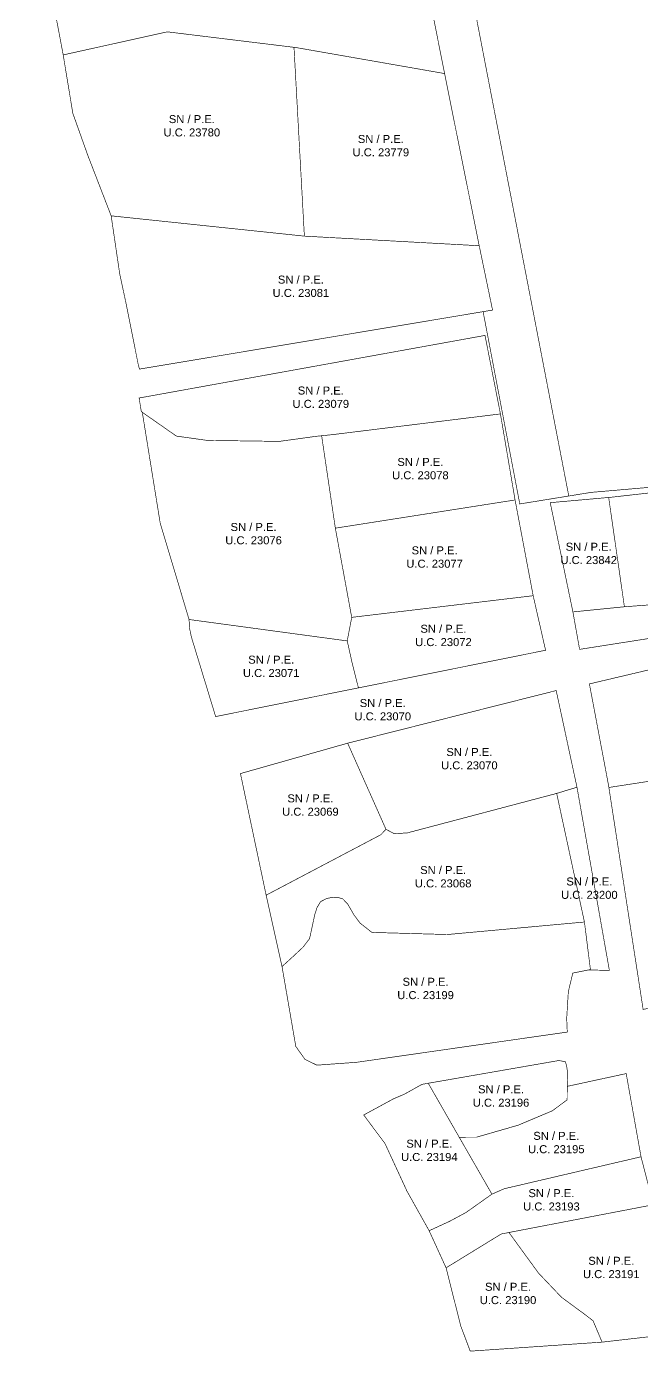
# Model space of a CAD drawing. Header units: metres. Extents: x 561401 to 594056, y 8460144 to 8508504.
# Drawn here: x 586773.5 to 586965.5, y 8499864.3 to 8500278.2 of the extents above; entities that cross this region are included whole.
import ezdxf

# ---------------------------------------------------------------- set-up
doc = ezdxf.new("R2010")
doc.units = ezdxf.units.M
for name, color, linetype in [('1.2. AFECTADOS BASE GRAFICA SUNARP', 150, 'Continuous'), ('1.2. BASE GRAFICA GORE', 76, 'Continuous'), ('1.2. BASE GRAFICA SUNARP', 150, 'Continuous'), ('1.3 ETIQUETA P.E. Y U.C.', 1, 'Continuous')]:
    doc.layers.add(name, color=color, linetype=linetype)
doc.styles.add('Arial', font='arial.ttf', dxfattribs={"height": 1})

msp = doc.modelspace()

# ---------------------------------------------------------------- linework, layer by layer
at = {"layer": '1.2. AFECTADOS BASE GRAFICA SUNARP', "color": 64, "linetype": 'Continuous', "lineweight": -3, "const_width": 0.2}
for points in [[(586891.44, 8500327.2), (586894.09, 8500313.79), (586904.05, 8500263.53), (586914.86, 8500209.74), (586919.03, 8500189.64), (586916.08, 8500189.14), (586927.53, 8500129.08), (586942.83, 8500131.56), (586905.16, 8500326.63), (586905.16, 8500326.63), (586918.49, 8500326.59), (586901.59, 8500327.16), (586901.51, 8500327.63), (586899.46, 8500327.67), (586899.46, 8500327.67), (586887.3, 8500396.99), (586889.07, 8500397.41), (586866.3, 8500512.48), (586836.1, 8500507.96), (586847.52, 8500447.94), (586865.96, 8500452), (586889.74, 8500327.24), (586891.44, 8500327.2)], [(586955.35, 8500040.51), (586966.05, 8499971.17), (587048.96, 8499988.93), (587045.58, 8500002), (587085.96, 8500013.02), (587073.82, 8500075.54), (587014.37, 8500063.3), (587009.7, 8500086.81), (586995.13, 8500083.68), (586998.16, 8500047.09), (586955.35, 8500040.51)]]:
    msp.add_lwpolyline(points, close=True, dxfattribs=at)
at = {"layer": '1.2. BASE GRAFICA GORE', "color": 64, "linetype": 'Continuous', "lineweight": -3, "const_width": 0.2}
for points in [[(586773.62, 8500329.56), (586784.96, 8500269.35), (586817.47, 8500276.56), (586857.03, 8500271.72), (586857.89, 8500271.61), (586904.05, 8500263.53), (586891.44, 8500327.2), (586881.3, 8500327.47), (586851.83, 8500328.2), (586804.78, 8500330.52), (586773.62, 8500329.56)], [(586784.96, 8500269.35), (586787.97, 8500251.09), (586792.66, 8500237.93), (586799.94, 8500219.08), (586860.27, 8500212.74), (586857.03, 8500271.72), (586817.47, 8500276.56), (586784.96, 8500269.35)], [(586857.03, 8500271.72), (586860.27, 8500212.74), (586914.86, 8500209.74), (586904.05, 8500263.53), (586857.89, 8500271.61), (586857.03, 8500271.72)], [(586799.94, 8500219.08), (586802.61, 8500200.93), (586804.6, 8500191.66), (586808.39, 8500172.63), (586808.77, 8500171.2), (586919.03, 8500189.64), (586914.86, 8500209.74), (586860.27, 8500212.74), (586799.94, 8500219.08)], [(586808.66, 8500162.17), (586809.36, 8500157.91), (586809.66, 8500157.71), (586820.29, 8500150.28), (586829.92, 8500148.93), (586852.46, 8500148.62), (586864.06, 8500150.22), (586865.66, 8500150.38), (586869.14, 8500150.74), (586921.49, 8500157.2), (586916.67, 8500181.72), (586808.66, 8500162.17)], [(586809.66, 8500157.71), (586815.26, 8500123.03), (586824.26, 8500092.98), (586873.65, 8500086.29), (586875.05, 8500093.65), (586869.94, 8500121.51), (586865.66, 8500150.38), (586864.06, 8500150.22), (586852.46, 8500148.62), (586829.92, 8500148.93), (586820.29, 8500150.28), (586809.66, 8500157.71)], [(586865.66, 8500150.38), (586869.94, 8500121.51), (586926.06, 8500130.32), (586921.49, 8500157.2), (586869.14, 8500150.74), (586865.66, 8500150.38)], [(586869.94, 8500121.51), (586875.05, 8500093.65), (586931.71, 8500100.41), (586926.06, 8500130.32), (586869.94, 8500121.51)], [(586937.04, 8500129.48), (586944.12, 8500095.35), (586960.2, 8500096.96), (586955.29, 8500131.1), (586937.04, 8500129.48)], [(586873.65, 8500086.29), (586875.24, 8500079.17), (586877.15, 8500071.62), (586935.59, 8500083.37), (586931.71, 8500100.41), (586875.05, 8500093.65), (586873.65, 8500086.29)], [(586824.26, 8500092.98), (586824.4, 8500090.32), (586824.99, 8500087.5), (586832.56, 8500062.66), (586877.15, 8500071.62), (586875.24, 8500079.17), (586873.65, 8500086.29), (586824.26, 8500092.98)], [(586949.27, 8500072.86), (586955.25, 8500041.17), (586955.35, 8500040.51), (586998.16, 8500047.09), (586995.13, 8500083.68), (586994.72, 8500083.59), (586949.27, 8500072.86)], [(586873.78, 8500054.34), (586885.75, 8500027.44), (586888.3, 8500026.08), (586892.39, 8500026.31), (586939.05, 8500038.65), (586945.39, 8500040.59), (586938.9, 8500070.78), (586873.83, 8500054.35), (586873.78, 8500054.34)], [(586840.31, 8500044.85), (586848.33, 8500006.86), (586884.14, 8500025.74), (586885.75, 8500027.44), (586873.78, 8500054.34), (586840.31, 8500044.85)], [(586939.05, 8500038.65), (586947.72, 8499998.48), (586949.59, 8499983.64), (586948.95, 8499983.51), (586955.51, 8499983.36), (586945.39, 8500040.59), (586939.05, 8500038.65)], [(586848.33, 8500006.86), (586853.29, 8499984.56), (586856.6, 8499987.58), (586859.8, 8499990.57), (586861.89, 8499993.28), (586863.54, 8500000.9), (586864.21, 8500002.98), (586865.32, 8500004.83), (586867.2, 8500005.81), (586869.3, 8500006.24), (586870.61, 8500006.19), (586872.24, 8500005.72), (586873.83, 8500004.03), (586875.78, 8500000.67), (586877.65, 8499998.15), (586881.36, 8499995.23), (586904.93, 8499994.57), (586947.72, 8499998.48), (586939.05, 8500038.65), (586892.39, 8500026.31), (586888.3, 8500026.08), (586885.75, 8500027.44), (586884.14, 8500025.74), (586848.33, 8500006.86)], [(586853.29, 8499984.56), (586857.59, 8499959.62), (586860.43, 8499955.61), (586864.15, 8499953.76), (586876.61, 8499954.66), (586942.36, 8499964.1), (586942.18, 8499968.39), (586942.69, 8499976.72), (586944.08, 8499982.52), (586948.95, 8499983.51), (586949.59, 8499983.64), (586947.72, 8499998.48), (586904.93, 8499994.57), (586881.36, 8499995.23), (586877.65, 8499998.15), (586875.78, 8500000.67), (586873.83, 8500004.03), (586872.24, 8500005.72), (586870.61, 8500006.19), (586869.3, 8500006.24), (586867.2, 8500005.81), (586865.32, 8500004.83), (586864.21, 8500002.98), (586863.54, 8500000.9), (586861.89, 8499993.28), (586859.8, 8499990.57), (586856.6, 8499987.58), (586853.29, 8499984.56)], [(586898.95, 8499948.11), (586908.61, 8499931.26), (586914.06, 8499931.27), (586927, 8499935), (586937.72, 8499939.51), (586942.32, 8499942.94), (586942.34, 8499947.14), (586942.52, 8499951.03), (586942.16, 8499953.53), (586941.77, 8499954.82), (586939.73, 8499955.21), (586898.95, 8499948.11)], [(586908.61, 8499931.26), (586918.83, 8499913.47), (586922.7, 8499915.16), (586946.34, 8499920.69), (586965.39, 8499925.14), (586960.76, 8499951.13), (586942.34, 8499947.14), (586942.32, 8499942.94), (586937.72, 8499939.51), (586927, 8499935), (586914.06, 8499931.27), (586908.61, 8499931.26)], [(586878.81, 8499938.2), (586882.38, 8499933.37), (586885.44, 8499929.29), (586892.28, 8499914.45), (586899.23, 8499902.04), (586905.59, 8499904.97), (586910.77, 8499907.75), (586918.83, 8499913.47), (586908.61, 8499931.26), (586898.95, 8499948.11), (586897, 8499947.77), (586891.47, 8499944.68), (586888.08, 8499943.24), (586878.81, 8499938.2)], [(586899.23, 8499902.04), (586904.52, 8499890.45), (586921.71, 8499901.01), (586924.15, 8499901.49), (586926.54, 8499901.95), (586969.26, 8499910.16), (586965.39, 8499925.14), (586946.34, 8499920.69), (586922.7, 8499915.16), (586918.83, 8499913.47), (586910.77, 8499907.75), (586905.59, 8499904.97), (586899.23, 8499902.04)], [(586924.15, 8499901.49), (586933.37, 8499888.82), (586940.56, 8499881.25), (586947.44, 8499876.19), (586950.41, 8499873.93), (586953.23, 8499867.24), (586977.27, 8499869.99), (586972.23, 8499894.82), (586969.26, 8499910.16), (586926.54, 8499901.95), (586924.15, 8499901.49)], [(586904.52, 8499890.45), (586909.1, 8499872.28), (586912.05, 8499864.42), (586953.23, 8499867.24), (586950.41, 8499873.93), (586947.44, 8499876.19), (586940.56, 8499881.25), (586933.37, 8499888.82), (586924.15, 8499901.49), (586921.71, 8499901.01), (586904.52, 8499890.45)]]:
    msp.add_lwpolyline(points, close=True, dxfattribs=at)
at = {"layer": '1.2. BASE GRAFICA SUNARP', "color": 64, "linetype": 'Continuous', "lineweight": -3, "const_width": 0.2}
for points in [[(587009.13, 8500418.22), (586958.83, 8500409.51), (586965.75, 8500393.34), (586940.18, 8500386.5), (586958.56, 8500326.46), (586927.22, 8500326.56), (586905.16, 8500326.63), (586942.83, 8500131.56), (586949.8, 8500132.69), (587034.74, 8500140.03), (587059.72, 8500144.85), (587009.13, 8500418.22)], [(586955.29, 8500131.1), (586960.2, 8500096.96), (587043.8, 8500103.14), (587039.7, 8500125.11), (587063.04, 8500128.6), (587059.72, 8500144.85), (587034.74, 8500140.03), (586955.87, 8500131.15), (586955.29, 8500131.1)], [(586944.12, 8500095.35), (586946.21, 8500083.65), (587044.82, 8500099.14), (587043.8, 8500103.14), (586960.2, 8500096.96), (586944.12, 8500095.35)]]:
    msp.add_lwpolyline(points, close=True, dxfattribs=at)

# ---------------------------------------------------------------- texts
at = {"layer": '1.3 ETIQUETA P.E. Y U.C.', "color": 1, "char_height": 2.5, "attachment_point": 5, "style": 'Arial'}
for s, insert in [('SN / P.E.\\PU.C. 23780', (586825.13, 8500247.2)), ('SN / P.E.\\PU.C. 23779', (586884.14, 8500240.99)), ('SN / P.E.\\PU.C. 23081', (586859.18, 8500197.06)), ('SN / P.E.\\PU.C. 23079', (586865.4, 8500162.41)), ('SN / P.E.\\PU.C. 23078', (586896.49, 8500140.1)), ('SN / P.E.\\PU.C. 23076', (586844.4, 8500119.79)), ('SN / P.E.\\PU.C. 23077', (586900.93, 8500112.48)), ('SN / P.E.\\PU.C. 23842', (586949.05, 8500113.61)), ('SN / P.E.\\PU.C. 23072', (586903.69, 8500087.99)), ('SN / P.E.\\PU.C. 23071', (586849.92, 8500078.33)), ('SN / P.E.\\PU.C. 23070', (586884.74, 8500064.79)), ('SN / P.E.\\PU.C. 23070', (586911.78, 8500049.49)), ('SN / P.E.\\PU.C. 23069', (586862.15, 8500035)), ('SN / P.E.\\PU.C. 23068', (586903.61, 8500012.61)), ('SN / P.E.\\PU.C. 23200', (586949.25, 8500009.04)), ('SN / P.E.\\PU.C. 23199', (586898.11, 8499977.71)), ('SN / P.E.\\PU.C. 23196', (586921.68, 8499944.11)), ('SN / P.E.\\PU.C. 23195', (586938.93, 8499929.58)), ('SN / P.E.\\PU.C. 23194', (586899.28, 8499927.14)), ('SN / P.E.\\PU.C. 23193', (586937.41, 8499911.68)), ('SN / P.E.\\PU.C. 23191', (586956.1, 8499890.55)), ('SN / P.E.\\PU.C. 23190', (586923.86, 8499882.43))]:
    msp.add_mtext(s, dxfattribs=dict(at, insert=insert))

doc.saveas('drawing.dxf')
